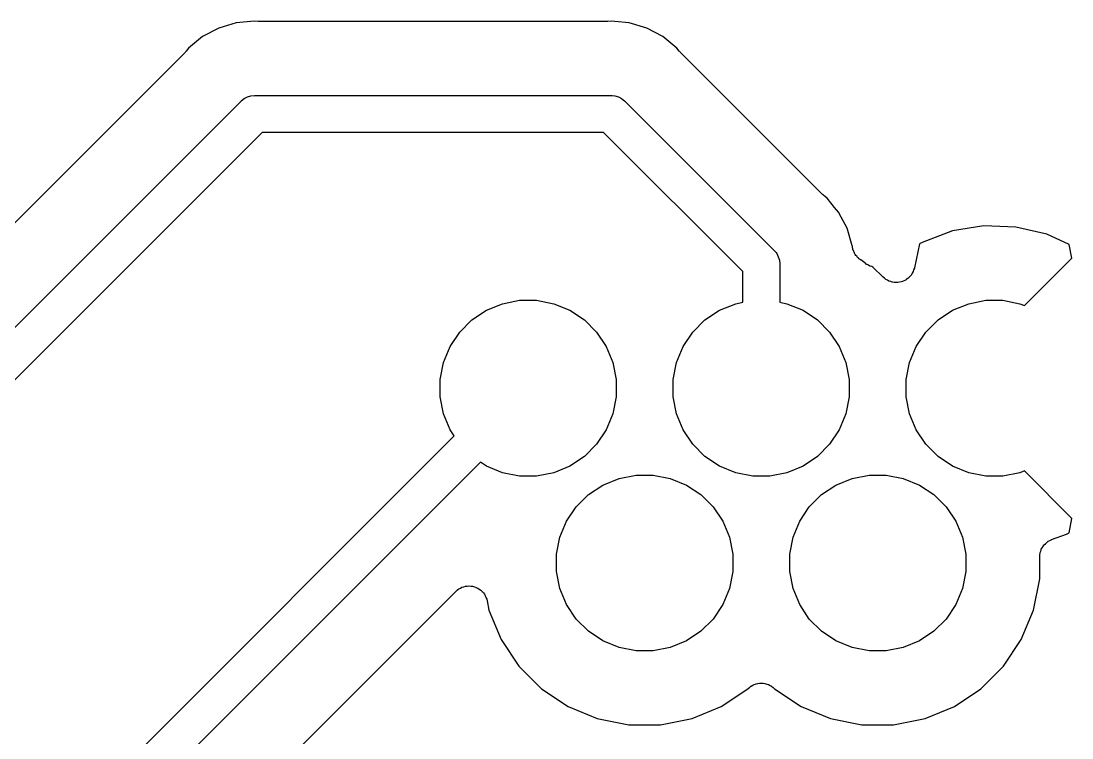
# Model space of a CAD drawing. Extents: x 2.6 to 14.5, y -8.4 to -1.4.
# Drawn here: x 11.7999 to 12.084, y -8.2458 to -8.0519 of the extents above; entities that cross this region are included whole.
import ezdxf

# ---------------------------------------------------------------- set-up
doc = ezdxf.new("R2010")
doc.units = 0
doc.header["$MEASUREMENT"] = 0
doc.layers.add('BLACK', color=7, linetype='CONTINUOUS')

msp = doc.modelspace()

# ---------------------------------------------------------------- linework, layer by layer
at = {"layer": 'BLACK', "linetype": 'CONTINUOUS'}
for p, q in [((11.8581, -8.05236), (11.8534, -8.05379)), ((11.862, -8.05198), (11.8581, -8.05236)), ((11.863, -8.05188), (11.862, -8.05198)), ((11.862, -8.05198), (11.862, -8.05198)), ((11.864, -8.05198), (11.863, -8.05188)), ((11.8642, -8.05198), (11.864, -8.05198)), ((11.8644, -8.052), (11.8642, -8.05198)), ((11.8645, -8.052), (11.8644, -8.052)), ((11.958, -8.052), (11.8645, -8.052)), ((11.9582, -8.05198), (11.958, -8.052)), ((11.9584, -8.05198), (11.9582, -8.05198)), ((11.9585, -8.05198), (11.9584, -8.05198)), ((11.9594, -8.05188), (11.9585, -8.05198)), ((11.9604, -8.05198), (11.9594, -8.05188)), ((11.9643, -8.05236), (11.9604, -8.05198)), ((11.9604, -8.05198), (11.9604, -8.05198)), ((11.9691, -8.05379), (11.9643, -8.05236)), ((11.849, -8.05611), (11.8452, -8.05924)), ((11.8534, -8.05379), (11.849, -8.05611)), ((11.9734, -8.05611), (11.9691, -8.05379)), ((11.9772, -8.05924), (11.9734, -8.05611)), ((11.8452, -8.05924), (11.8446, -8.06)), ((11.9778, -8.06), (11.9772, -8.05924)), ((11.8443, -8.06036), (11.5641, -8.34054)), ((11.8444, -8.0602), (11.8443, -8.06036)), ((11.8446, -8.06005), (11.8444, -8.0602)), ((11.8446, -8.06), (11.8446, -8.06005)), ((11.978, -8.06015), (11.9778, -8.06)), ((11.9781, -8.06031), (11.978, -8.06015)), ((11.9782, -8.06036), (11.9781, -8.06031)), ((12.0166, -8.09883), (11.9782, -8.06036)), ((11.8593, -8.07364), (11.8594, -8.07345)), ((11.8594, -8.07345), (11.8602, -8.07282)), ((11.8602, -8.07282), (11.8611, -8.07236)), ((11.8611, -8.07236), (11.862, -8.07207)), ((11.862, -8.07207), (11.863, -8.07198)), ((11.863, -8.07198), (11.8632, -8.072)), ((11.8632, -8.072), (11.9592, -8.072)), ((11.9592, -8.072), (11.9594, -8.07198)), ((11.9594, -8.07198), (11.9597, -8.072)), ((11.9597, -8.072), (11.9604, -8.07207)), ((11.9604, -8.07207), (11.9614, -8.07236)), ((11.9614, -8.07236), (11.9622, -8.07282)), ((11.9622, -8.07282), (11.963, -8.07345)), ((11.963, -8.07345), (11.9632, -8.07364)), ((11.5709, -8.362), (11.8593, -8.07364)), ((11.9632, -8.07364), (12.0034, -8.11384)), ((11.8651, -8.082), (11.5767, -8.37036)), ((11.9574, -8.082), (11.8651, -8.082)), ((11.995, -8.11962), (11.9574, -8.082)), ((12.0168, -8.09897), (12.0166, -8.09883)), ((12.0169, -8.09912), (12.0168, -8.09897)), ((12.017, -8.09916), (12.0169, -8.09912)), ((12.0178, -8.09979), (12.017, -8.09916)), ((12.0198, -8.10231), (12.0178, -8.09979)), ((12.0209, -8.1036), (12.0198, -8.10231)), ((12.0198, -8.10231), (12.0198, -8.10231)), ((12.0216, -8.10496), (12.0209, -8.1036)), ((12.0232, -8.10794), (12.0216, -8.10496)), ((12.0602, -8.10728), (12.0517, -8.10866)), ((12.0688, -8.10758), (12.0602, -8.10728)), ((12.0772, -8.10956), (12.0688, -8.10758)), ((12.0246, -8.11265), (12.0232, -8.10794)), ((12.0517, -8.10866), (12.0435, -8.11173)), ((12.0832, -8.1123), (12.0772, -8.10956)), ((12.0247, -8.1128), (12.0246, -8.11265)), ((12.0247, -8.11302), (12.0247, -8.1128)), ((12.0247, -8.11324), (12.0247, -8.11302)), ((12.0248, -8.11349), (12.0247, -8.11324)), ((12.0428, -8.11211), (12.0414, -8.11866)), ((12.0435, -8.11173), (12.0428, -8.11211)), ((12.084, -8.116), (12.0832, -8.1123)), ((12.0034, -8.11384), (12.0036, -8.114)), ((12.0036, -8.114), (12.004, -8.1145)), ((12.004, -8.1145), (12.0042, -8.11476)), ((12.0042, -8.11476), (12.0046, -8.11563)), ((12.0046, -8.11563), (12.0049, -8.11657)), ((12.0248, -8.11376), (12.0248, -8.11349)), ((12.0249, -8.11396), (12.0248, -8.11376)), ((12.025, -8.11417), (12.0249, -8.11396)), ((12.0251, -8.11441), (12.025, -8.11417)), ((12.0252, -8.11466), (12.0251, -8.11441)), ((12.0253, -8.11484), (12.0252, -8.11466)), ((12.0254, -8.11504), (12.0253, -8.11484)), ((12.0256, -8.11525), (12.0254, -8.11504)), ((12.0258, -8.11547), (12.0256, -8.11525)), ((12.0259, -8.11563), (12.0258, -8.11547)), ((12.026, -8.1158), (12.0259, -8.11563)), ((12.0263, -8.11597), (12.026, -8.1158)), ((12.0264, -8.11617), (12.0263, -8.11597)), ((12.0712, -8.12884), (12.084, -8.116)), ((12.0049, -8.11657), (12.005, -8.11755)), ((12.005, -8.11755), (12.005, -8.1178)), ((12.005, -8.1178), (12.005, -8.12793)), ((12.0266, -8.11629), (12.0264, -8.11617)), ((12.0268, -8.11643), (12.0266, -8.11629)), ((12.0269, -8.11647), (12.0268, -8.11643)), ((12.028, -8.11725), (12.0269, -8.11647)), ((12.0282, -8.11738), (12.028, -8.11725)), ((12.0285, -8.11768), (12.0282, -8.11738)), ((12.0286, -8.11769), (12.0285, -8.11768)), ((12.0286, -8.1177), (12.0286, -8.11769)), ((12.029, -8.11792), (12.0286, -8.1177)), ((12.0294, -8.11815), (12.029, -8.11792)), ((12.0294, -8.11816), (12.0294, -8.11815)), ((12.0294, -8.11815), (12.0294, -8.11815)), ((12.0299, -8.1183), (12.0294, -8.11816)), ((12.0302, -8.1184), (12.0299, -8.1183)), ((12.033, -8.12115), (12.0302, -8.1184)), ((12.0414, -8.11872), (12.0412, -8.11914)), ((12.0414, -8.11866), (12.0414, -8.11872)), ((11.995, -8.12793), (11.995, -8.11962)), ((12.0333, -8.12143), (12.033, -8.12115)), ((12.0336, -8.12172), (12.0333, -8.12143)), ((12.0337, -8.12174), (12.0336, -8.12172)), ((12.0337, -8.12177), (12.0337, -8.12174)), ((12.0341, -8.12198), (12.0337, -8.12177)), ((12.0396, -8.12151), (12.0392, -8.12179)), ((12.0392, -8.12179), (12.0392, -8.12181)), ((12.0399, -8.12124), (12.0396, -8.12151)), ((12.04, -8.1212), (12.0399, -8.12124)), ((12.0403, -8.12083), (12.04, -8.12117)), ((12.04, -8.12117), (12.04, -8.1212)), ((12.0406, -8.1205), (12.0403, -8.12083)), ((12.0408, -8.12003), (12.0406, -8.12042)), ((12.0406, -8.12042), (12.0406, -8.12046)), ((12.0406, -8.12046), (12.0406, -8.1205)), ((12.0411, -8.11965), (12.0408, -8.12003)), ((12.0412, -8.11914), (12.0411, -8.11957)), ((12.0411, -8.11957), (12.0411, -8.11961)), ((12.0411, -8.11961), (12.0411, -8.11965)), ((12.0345, -8.12219), (12.0341, -8.12198)), ((12.0345, -8.12221), (12.0345, -8.12219)), ((12.0346, -8.12223), (12.0345, -8.12221)), ((12.035, -8.12236), (12.0346, -8.12223)), ((12.0354, -8.1225), (12.035, -8.12236)), ((12.0355, -8.1225), (12.0354, -8.1225)), ((12.0355, -8.12251), (12.0355, -8.1225)), ((12.0359, -8.12256), (12.0355, -8.12251)), ((12.0364, -8.12261), (12.0359, -8.12256)), ((12.0365, -8.12261), (12.0364, -8.12261)), ((12.0364, -8.12261), (12.0364, -8.12261)), ((12.0369, -8.12257), (12.0365, -8.12261)), ((12.0374, -8.12254), (12.0369, -8.12257)), ((12.0379, -8.12239), (12.0374, -8.12252)), ((12.0374, -8.12252), (12.0374, -8.12253)), ((12.0374, -8.12253), (12.0374, -8.12254)), ((12.0383, -8.12228), (12.0379, -8.12239)), ((12.0384, -8.12224), (12.0383, -8.12226)), ((12.0383, -8.12226), (12.0383, -8.12228)), ((12.0388, -8.12204), (12.0384, -8.12224)), ((12.0392, -8.12184), (12.0388, -8.12204)), ((12.0392, -8.12181), (12.0392, -8.12184)), ((11.9301, -8.12832), (11.9347, -8.1274)), ((11.9347, -8.1274), (11.9393, -8.1274)), ((11.9393, -8.1274), (11.9439, -8.12832)), ((12.0561, -8.12832), (12.0607, -8.1274)), ((12.0607, -8.1274), (12.0653, -8.1274)), ((12.0653, -8.1274), (12.0699, -8.12832)), ((11.9218, -8.13271), (11.9257, -8.13011)), ((11.9257, -8.13011), (11.9301, -8.12832)), ((11.9439, -8.12832), (11.9483, -8.13011)), ((11.9483, -8.13011), (11.9522, -8.13271)), ((11.9848, -8.13271), (11.9887, -8.13011)), ((11.9887, -8.13011), (11.9931, -8.12832)), ((11.9931, -8.12832), (11.995, -8.12793)), ((12.005, -8.12793), (12.0069, -8.12832)), ((12.0069, -8.12832), (12.0113, -8.13011)), ((12.0113, -8.13011), (12.0152, -8.13271)), ((12.0478, -8.13271), (12.0517, -8.13011)), ((12.0517, -8.13011), (12.0561, -8.12832)), ((12.0699, -8.12832), (12.0712, -8.12884)), ((11.9185, -8.13602), (11.9218, -8.13271)), ((11.9522, -8.13271), (11.9555, -8.13602)), ((11.9815, -8.13602), (11.9848, -8.13271)), ((12.0152, -8.13271), (12.0185, -8.13602)), ((12.0445, -8.13602), (12.0478, -8.13271)), ((11.9159, -8.13992), (11.9185, -8.13602)), ((11.9555, -8.13602), (11.9581, -8.13992)), ((11.9789, -8.13992), (11.9815, -8.13602)), ((12.0185, -8.13602), (12.0211, -8.13992)), ((12.0419, -8.13992), (12.0445, -8.13602)), ((11.9141, -8.14424), (11.9159, -8.13992)), ((11.9581, -8.13992), (11.9599, -8.14424)), ((11.9771, -8.14424), (11.9789, -8.13992)), ((12.0211, -8.13992), (12.0229, -8.14424)), ((12.0401, -8.14424), (12.0419, -8.13992)), ((11.9132, -8.14884), (11.9141, -8.14424)), ((11.9599, -8.14424), (11.9608, -8.14884)), ((11.9762, -8.14884), (11.9771, -8.14424)), ((12.0229, -8.14424), (12.0238, -8.14884)), ((12.0392, -8.14884), (12.0401, -8.14424)), ((11.9132, -8.15352), (11.9132, -8.14884)), ((11.9608, -8.14884), (11.9608, -8.15352)), ((11.9762, -8.15352), (11.9762, -8.14884)), ((12.0238, -8.14884), (12.0238, -8.15352)), ((12.0392, -8.15352), (12.0392, -8.14884)), ((11.9141, -8.15812), (11.9132, -8.15352)), ((11.9608, -8.15352), (11.9599, -8.15812)), ((11.9771, -8.15812), (11.9762, -8.15352)), ((12.0238, -8.15352), (12.0229, -8.15812)), ((12.0401, -8.15812), (12.0392, -8.15352)), ((11.9159, -8.16244), (11.9141, -8.15812)), ((11.9599, -8.15812), (11.9581, -8.16244)), ((11.9789, -8.16244), (11.9771, -8.15812)), ((12.0229, -8.15812), (12.0211, -8.16244)), ((12.0419, -8.16244), (12.0401, -8.15812)), ((11.6851, -8.39602), (11.917, -8.16409)), ((11.917, -8.16409), (11.9159, -8.16244)), ((11.9581, -8.16244), (11.9555, -8.16634)), ((11.9815, -8.16634), (11.9789, -8.16244)), ((12.0211, -8.16244), (12.0185, -8.16634)), ((12.0445, -8.16634), (12.0419, -8.16244)), ((11.9555, -8.16634), (11.9522, -8.16965)), ((11.9848, -8.16965), (11.9815, -8.16634)), ((12.0185, -8.16634), (12.0152, -8.16965)), ((12.0478, -8.16965), (12.0445, -8.16634)), ((11.9522, -8.16965), (11.9483, -8.17225)), ((11.9887, -8.17225), (11.9848, -8.16965)), ((12.0152, -8.16965), (12.0113, -8.17225)), ((12.0517, -8.17225), (12.0478, -8.16965)), ((11.9241, -8.17116), (11.6909, -8.40438)), ((11.9257, -8.17225), (11.9241, -8.17116)), ((11.9301, -8.17405), (11.9257, -8.17225)), ((11.9483, -8.17225), (11.9439, -8.17405)), ((11.9931, -8.17405), (11.9887, -8.17225)), ((12.0113, -8.17225), (12.0069, -8.17405)), ((12.0561, -8.17405), (12.0517, -8.17225)), ((11.9347, -8.17496), (11.9301, -8.17405)), ((11.9393, -8.17496), (11.9347, -8.17496)), ((11.9439, -8.17405), (11.9393, -8.17496)), ((11.9572, -8.17735), (11.9616, -8.17556)), ((11.9616, -8.17556), (11.9662, -8.17465)), ((11.9662, -8.17465), (11.9708, -8.17465)), ((11.9708, -8.17465), (11.9754, -8.17556)), ((11.9754, -8.17556), (11.9798, -8.17735)), ((11.9977, -8.17496), (11.9931, -8.17405)), ((12.0023, -8.17496), (11.9977, -8.17496)), ((12.0069, -8.17405), (12.0023, -8.17496)), ((12.0202, -8.17735), (12.0246, -8.17556)), ((12.0246, -8.17556), (12.0292, -8.17465)), ((12.0292, -8.17465), (12.0338, -8.17465)), ((12.0338, -8.17465), (12.0384, -8.17556)), ((12.0384, -8.17556), (12.0428, -8.17735)), ((12.0607, -8.17496), (12.0561, -8.17405)), ((12.0653, -8.17496), (12.0607, -8.17496)), ((12.0699, -8.17405), (12.0653, -8.17496)), ((12.0712, -8.17352), (12.0699, -8.17405)), ((12.084, -8.18636), (12.0712, -8.17352)), ((11.9533, -8.17995), (11.9572, -8.17735)), ((11.9798, -8.17735), (11.9837, -8.17995)), ((12.0163, -8.17995), (12.0202, -8.17735)), ((12.0428, -8.17735), (12.0467, -8.17995)), ((11.95, -8.18327), (11.9533, -8.17995)), ((11.9837, -8.17995), (11.987, -8.18327)), ((12.013, -8.18327), (12.0163, -8.17995)), ((12.0467, -8.17995), (12.05, -8.18327)), ((11.9474, -8.18716), (11.95, -8.18327)), ((11.987, -8.18327), (11.9896, -8.18716)), ((12.0104, -8.18716), (12.013, -8.18327)), ((12.05, -8.18327), (12.0526, -8.18716)), ((12.0832, -8.19025), (12.084, -8.18636)), ((11.9456, -8.19149), (11.9474, -8.18716)), ((11.9896, -8.18716), (11.9914, -8.19149)), ((12.0086, -8.19149), (12.0104, -8.18716)), ((12.0526, -8.18716), (12.0544, -8.19149)), ((11.9447, -8.19608), (11.9456, -8.19149)), ((11.9914, -8.19149), (11.9923, -8.19608)), ((12.0077, -8.19608), (12.0086, -8.19149)), ((12.0544, -8.19149), (12.0553, -8.19608)), ((12.0772, -8.19288), (12.0775, -8.19261)), ((12.0775, -8.19261), (12.0776, -8.19258)), ((12.0776, -8.19254), (12.078, -8.19236)), ((12.0776, -8.19258), (12.0776, -8.19254)), ((12.078, -8.19236), (12.0784, -8.19216)), ((12.0784, -8.19216), (12.0785, -8.19214)), ((12.0785, -8.19211), (12.0825, -8.19063)), ((12.0785, -8.19214), (12.0785, -8.19211)), ((12.0825, -8.19063), (12.0832, -8.19025)), ((12.0754, -8.19563), (12.0756, -8.19523)), ((12.0754, -8.19569), (12.0754, -8.19563)), ((12.0756, -8.19523), (12.0757, -8.19483)), ((12.0757, -8.19471), (12.0759, -8.19434)), ((12.0757, -8.19477), (12.0757, -8.19471)), ((12.0757, -8.19483), (12.0757, -8.19477)), ((12.0759, -8.19434), (12.0762, -8.19397)), ((12.0762, -8.19386), (12.0765, -8.19355)), ((12.0762, -8.19392), (12.0762, -8.19386)), ((12.0762, -8.19397), (12.0762, -8.19392)), ((12.0765, -8.19355), (12.0768, -8.19322)), ((12.0768, -8.19318), (12.0769, -8.19313)), ((12.0768, -8.19322), (12.0768, -8.19318)), ((12.0769, -8.19313), (12.0772, -8.19288)), ((11.9447, -8.20077), (11.9447, -8.19608)), ((11.9923, -8.19608), (11.9923, -8.20077)), ((12.0077, -8.20077), (12.0077, -8.19608)), ((12.0553, -8.19608), (12.0553, -8.20077)), ((12.0753, -8.19618), (12.0754, -8.19576)), ((12.0753, -8.19659), (12.0753, -8.19618)), ((12.0753, -8.19666), (12.0753, -8.19659)), ((12.0753, -8.19673), (12.0753, -8.19666)), ((12.0753, -8.1968), (12.0753, -8.19673)), ((12.0753, -8.20274), (12.0753, -8.1968)), ((12.0754, -8.19576), (12.0754, -8.19569)), ((11.9456, -8.20536), (11.9447, -8.20077)), ((11.9923, -8.20077), (11.9914, -8.20536)), ((12.0086, -8.20536), (12.0077, -8.20077)), ((12.0553, -8.20077), (12.0544, -8.20536)), ((12.0736, -8.2112), (12.0753, -8.20274)), ((11.8588, -8.26472), (11.9175, -8.20608)), ((11.9175, -8.20604), (11.9179, -8.20573)), ((11.9175, -8.20605), (11.9175, -8.20604)), ((11.9175, -8.20608), (11.9175, -8.20605)), ((11.9175, -8.20605), (11.9175, -8.20605)), ((11.9175, -8.20605), (11.9175, -8.20605)), ((11.9179, -8.20573), (11.9183, -8.20544)), ((11.9183, -8.20543), (11.9187, -8.2052)), ((11.9183, -8.20544), (11.9183, -8.20543)), ((11.9183, -8.20543), (11.9183, -8.20543)), ((11.9187, -8.2052), (11.9191, -8.20499)), ((11.9191, -8.20498), (11.9196, -8.20484)), ((11.9191, -8.20499), (11.9191, -8.20498)), ((11.9191, -8.20498), (11.9191, -8.20498)), ((11.9196, -8.20484), (11.9201, -8.20471)), ((11.9201, -8.20471), (11.9205, -8.20466)), ((11.9201, -8.20471), (11.9201, -8.20471)), ((11.9201, -8.20471), (11.9201, -8.20471)), ((11.9205, -8.20466), (11.921, -8.20462)), ((11.921, -8.20462), (11.921, -8.20462)), ((11.921, -8.20462), (11.921, -8.20462)), ((11.921, -8.20462), (11.9215, -8.20467)), ((11.9215, -8.20467), (11.922, -8.20472)), ((11.922, -8.20472), (11.922, -8.20472)), ((11.922, -8.20472), (11.922, -8.20473)), ((11.922, -8.20473), (11.9225, -8.20487)), ((11.9225, -8.20487), (11.9229, -8.20501)), ((11.9229, -8.20501), (11.9229, -8.20501)), ((11.9229, -8.20501), (11.9229, -8.20502)), ((11.9229, -8.20502), (11.9234, -8.20524)), ((11.9234, -8.20524), (11.9238, -8.20547)), ((11.9238, -8.20547), (11.9238, -8.20548)), ((11.9238, -8.20548), (11.9238, -8.20548)), ((11.9238, -8.20548), (11.9242, -8.20578)), ((11.9242, -8.20578), (11.9245, -8.20609)), ((11.9245, -8.20609), (11.9245, -8.2061)), ((11.9245, -8.2061), (11.9246, -8.20611)), ((11.9246, -8.20611), (11.9249, -8.20648)), ((11.9249, -8.20648), (11.9252, -8.20685)), ((11.9252, -8.20685), (11.9252, -8.20686)), ((11.9252, -8.20686), (11.9252, -8.20687)), ((11.9252, -8.20687), (11.9254, -8.20729)), ((11.9474, -8.20969), (11.9456, -8.20536)), ((11.9914, -8.20536), (11.9896, -8.20969)), ((12.0104, -8.20969), (12.0086, -8.20536)), ((12.0544, -8.20536), (12.0526, -8.20969)), ((11.9254, -8.20729), (11.9256, -8.20771)), ((11.9256, -8.20771), (11.9256, -8.20772)), ((11.9256, -8.20772), (11.9256, -8.20773)), ((11.9256, -8.20773), (11.9258, -8.20818)), ((11.9258, -8.20818), (11.9259, -8.20864)), ((11.9259, -8.20864), (11.9264, -8.2112)), ((11.95, -8.21358), (11.9474, -8.20969)), ((11.9896, -8.20969), (11.987, -8.21358)), ((12.013, -8.21358), (12.0104, -8.20969)), ((12.0526, -8.20969), (12.05, -8.21358)), ((11.9264, -8.2112), (11.9297, -8.21916)), ((12.0703, -8.21916), (12.0736, -8.2112)), ((11.9533, -8.2169), (11.95, -8.21358)), ((11.987, -8.21358), (11.9837, -8.2169)), ((12.0163, -8.2169), (12.013, -8.21358)), ((12.05, -8.21358), (12.0467, -8.2169)), ((11.9572, -8.2195), (11.9533, -8.2169)), ((11.9837, -8.2169), (11.9798, -8.2195)), ((12.0202, -8.2195), (12.0163, -8.2169)), ((12.0467, -8.2169), (12.0428, -8.2195)), ((11.9297, -8.21916), (11.9345, -8.22633)), ((11.9616, -8.22129), (11.9572, -8.2195)), ((11.9798, -8.2195), (11.9754, -8.22129)), ((12.0246, -8.22129), (12.0202, -8.2195)), ((12.0428, -8.2195), (12.0384, -8.22129)), ((12.0655, -8.22633), (12.0703, -8.21916)), ((11.9662, -8.2222), (11.9616, -8.22129)), ((11.9708, -8.2222), (11.9662, -8.2222)), ((11.9754, -8.22129), (11.9708, -8.2222)), ((12.0292, -8.2222), (12.0246, -8.22129)), ((12.0338, -8.2222), (12.0292, -8.2222)), ((12.0384, -8.22129), (12.0338, -8.2222)), ((11.9345, -8.22633), (11.9406, -8.23243)), ((12.0594, -8.23243), (12.0655, -8.22633)), ((11.9406, -8.23243), (11.9478, -8.23722)), ((11.9892, -8.23722), (11.9964, -8.23243)), ((11.9964, -8.23243), (11.9965, -8.23238)), ((11.9965, -8.23233), (11.9969, -8.23204)), ((11.9965, -8.23235), (11.9965, -8.23233)), ((11.9965, -8.23238), (11.9965, -8.23235)), ((11.9965, -8.23235), (11.9965, -8.23235)), ((11.9965, -8.23235), (11.9965, -8.23235)), ((11.9969, -8.23204), (11.9972, -8.23174)), ((11.9972, -8.23174), (11.9973, -8.23173)), ((11.9973, -8.23172), (11.9977, -8.2315)), ((11.9973, -8.23173), (11.9973, -8.23172)), ((11.9977, -8.2315), (11.9981, -8.23128)), ((11.9981, -8.23127), (11.9986, -8.23114)), ((11.9981, -8.23128), (11.9981, -8.23127)), ((11.9981, -8.23128), (11.9981, -8.23128)), ((11.9986, -8.23114), (11.999, -8.23101)), ((11.999, -8.23101), (11.9991, -8.231)), ((11.9991, -8.231), (11.9995, -8.23096)), ((11.9991, -8.231), (11.9991, -8.231)), ((11.9995, -8.23096), (12, -8.23091)), ((12, -8.23091), (12, -8.23092)), ((12, -8.23092), (12.0001, -8.23091)), ((12.0001, -8.23091), (12.0005, -8.23096)), ((12.0005, -8.23096), (12.001, -8.23101)), ((12.001, -8.23101), (12.001, -8.23102)), ((12.001, -8.23102), (12.001, -8.23102)), ((12.001, -8.23102), (12.0015, -8.23116)), ((12.0015, -8.23116), (12.0019, -8.2313)), ((12.0019, -8.2313), (12.0019, -8.23131)), ((12.0019, -8.23131), (12.002, -8.23131)), ((12.002, -8.23131), (12.0024, -8.23154)), ((12.0024, -8.23154), (12.0028, -8.23176)), ((12.0028, -8.23176), (12.0028, -8.23177)), ((12.0028, -8.23177), (12.0028, -8.23178)), ((12.0028, -8.23178), (12.0032, -8.23208)), ((12.0032, -8.23208), (12.0035, -8.23238)), ((12.0035, -8.23238), (12.0036, -8.23243)), ((12.0036, -8.23243), (12.0108, -8.23722)), ((12.0522, -8.23722), (12.0594, -8.23243)), ((11.9478, -8.23722), (11.9557, -8.24052)), ((11.9813, -8.24052), (11.9892, -8.23722)), ((12.0108, -8.23722), (12.0187, -8.24052)), ((12.0443, -8.24052), (12.0522, -8.23722)), ((11.9557, -8.24052), (11.9642, -8.2422)), ((11.9728, -8.2422), (11.9813, -8.24052)), ((12.0187, -8.24052), (12.0272, -8.2422)), ((12.0358, -8.2422), (12.0443, -8.24052)), ((11.9642, -8.2422), (11.9728, -8.2422)), ((12.0272, -8.2422), (12.0358, -8.2422))]:
    msp.add_line(p, q, dxfattribs=at)

doc.saveas('drawing.dxf')
